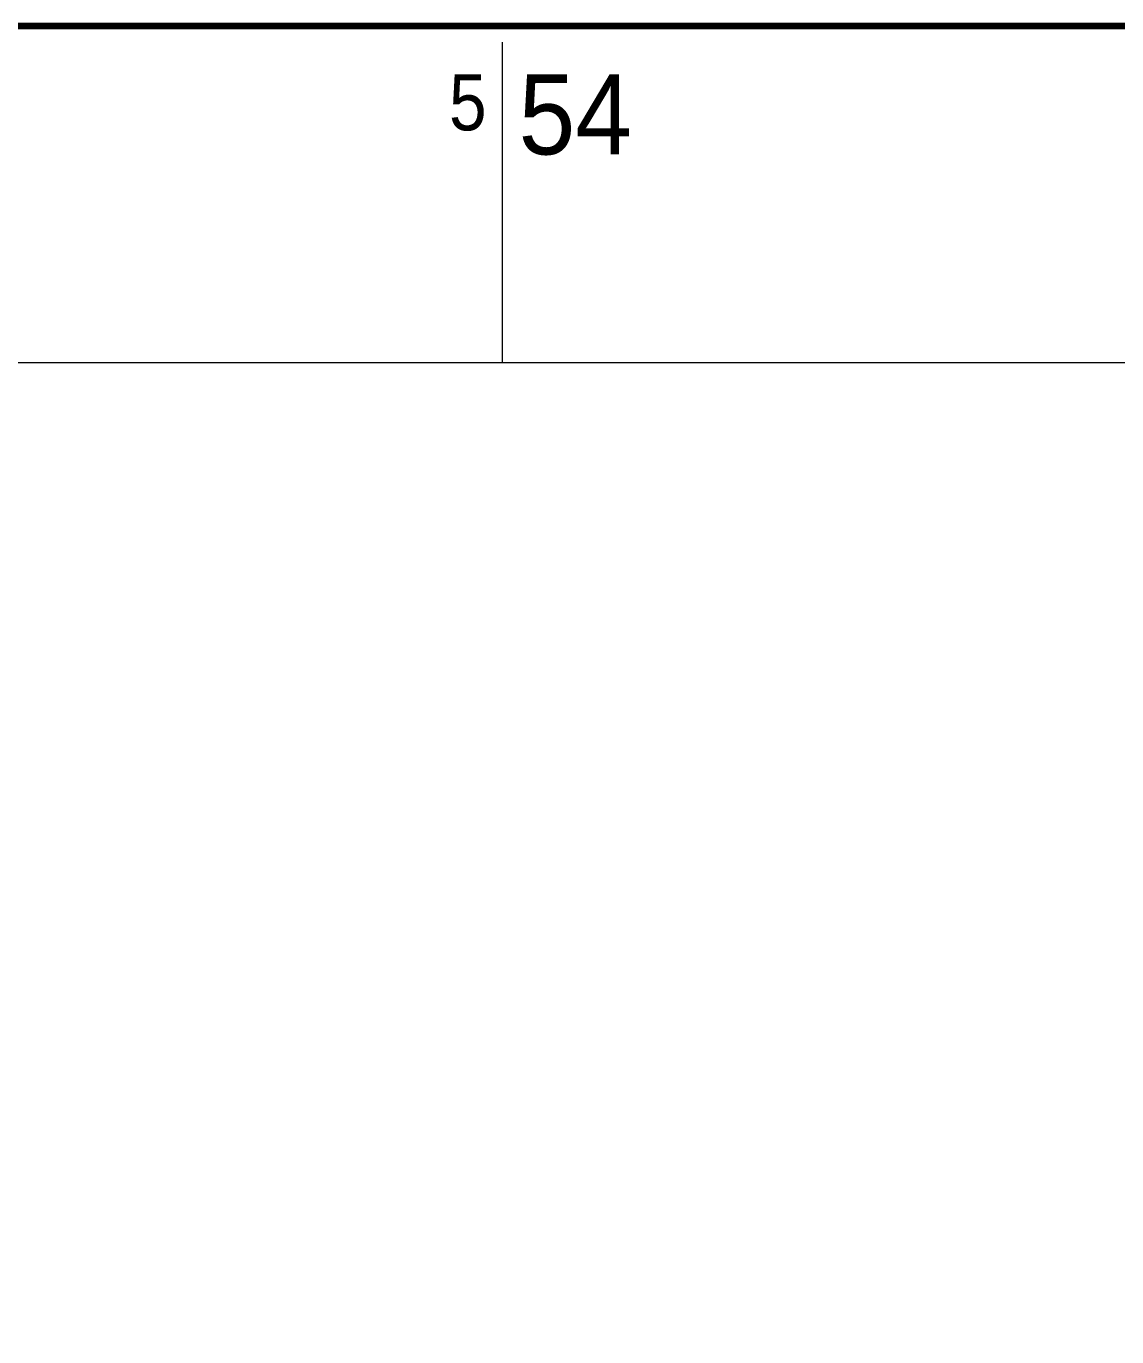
# Model space of a CAD drawing. Header units: metres. Extents: x 545098 to 555652, y 1854398 to 1862642.
# Drawn here: x 553851.3 to 554191.7, y 1861696.1 to 1862105 of the extents above; entities that cross this region are included whole.
import ezdxf
from ezdxf.enums import TextEntityAlignment as Align

# ---------------------------------------------------------------- set-up
doc = ezdxf.new("R2010")
doc.units = ezdxf.units.M
doc.header["$LTSCALE"] = 6.8
doc.layers.add('56', color=7, linetype='Continuous')
doc.layers.add('60', color=7, linetype='Continuous', lineweight=13)
doc.layers.add('61', color=7, linetype='Continuous', lineweight=13)

msp = doc.modelspace()

# ---------------------------------------------------------------- linework, layer by layer
at = {"layer": '60'}
msp.add_line((554000, 1862000), (554000, 1862100), dxfattribs=at)
msp.add_lwpolyline([(545500, 1855000), (554500, 1855000), (554500, 1862000), (545500, 1862000)], close=True, dxfattribs=at)
at = {"layer": '61', "lineweight": 158}
msp.add_lwpolyline([(545395, 1854895), (554605, 1854895), (554605, 1862105), (545395, 1862105)], close=True, dxfattribs=at)

# ---------------------------------------------------------------- texts
at = {"layer": '56', "width": 0.9}
msp.add_text('5', height=17.5, dxfattribs=at).set_placement((553995, 1862072.5), align=Align.RIGHT)
at = {"layer": '56', "width": 0.95}
msp.add_text('54', height=25, dxfattribs=at).set_placement((554005, 1862065))

doc.saveas('drawing.dxf')
